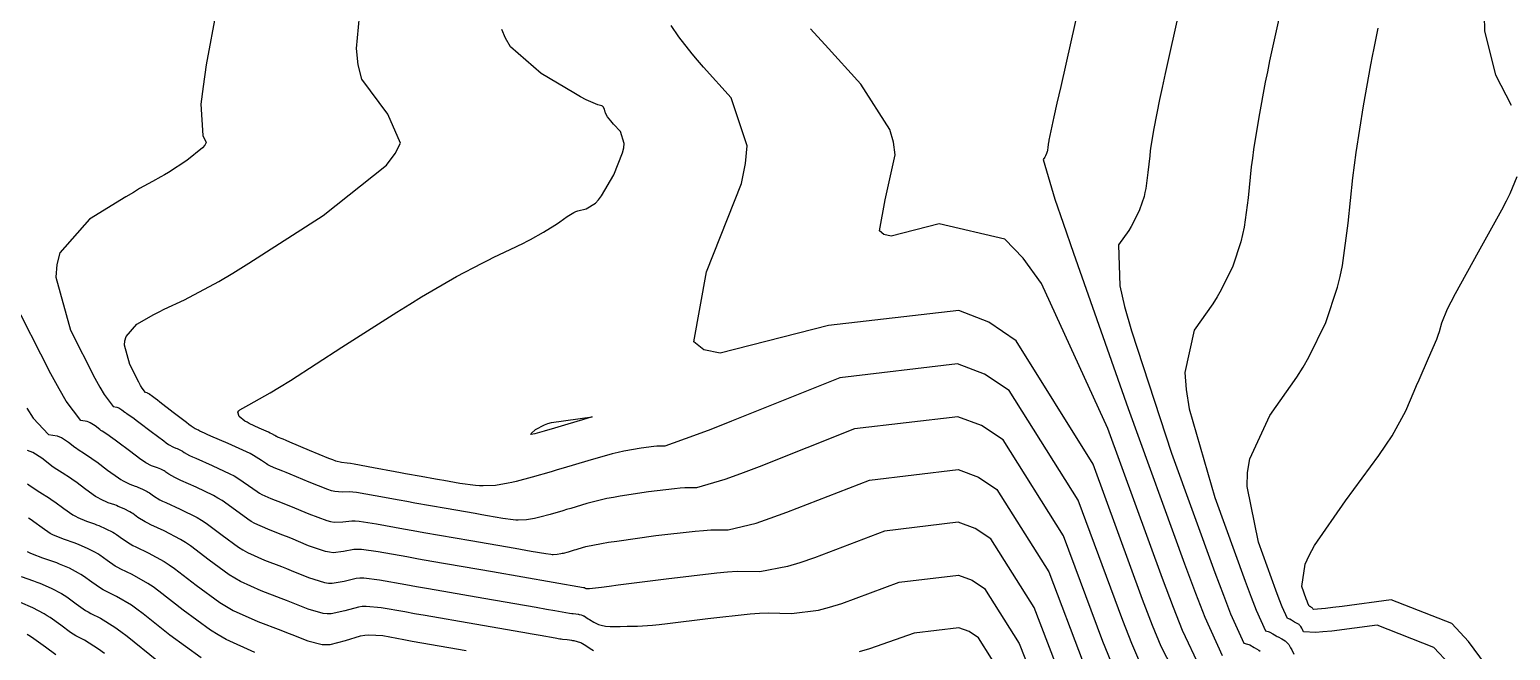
# Model space of a CAD drawing. Header units: metres. Extents: x 837117 to 838479, y 1189012 to 1191015.
# Drawn here: x 837574.9 to 837641.8, y 1190637.1 to 1190665.1 of the extents above; entities that cross this region are included whole.
import ezdxf

# ---------------------------------------------------------------- set-up
doc = ezdxf.new("R2010")
doc.units = ezdxf.units.M
doc.header["$LTSCALE"] = 0.3
doc.layers.add('COTAS 10', color=1, linetype='Continuous')
doc.layers.add('COTAS INT', color=252, linetype='Continuous')

msp = doc.modelspace()

# ---------------------------------------------------------------- linework, layer by layer
at = {"layer": 'COTAS 10'}
for points in [[(837626.799, 1190635.726), (837626.014, 1190637.245), (837625.632, 1190638.188), (837625.178, 1190639.358), (837622.941, 1190645.469), (837619.465, 1190651.047), (837618.23, 1190651.881), (837616.876, 1190652.406), (837611, 1190651.737), (837606.11, 1190650.477), (837605.377, 1190650.631), (837604.914, 1190651.002), (837605.487, 1190654.157), (837607.076, 1190658.146), (837607.254, 1190659.044), (837607.319, 1190659.851), (837606.607, 1190662.017), (837605.36, 1190663.399), (837605.087, 1190663.711), (837604.845, 1190663.993), (837604.234, 1190664.758), (837603.901, 1190665.272)], [(837639.035, 1190636.442), (837638.326, 1190637.198), (837635.774, 1190638.198), (837633.717, 1190637.936), (837633.319, 1190637.896), (837632.996, 1190637.871), (837632.45, 1190637.901), (837632.394, 1190638.014), (837632.379, 1190638.041), (837632.365, 1190638.067), (837632.317, 1190638.145), (837632.261, 1190638.21), (837632.242, 1190638.226), (837632.221, 1190638.242), (837632.133, 1190638.296), (837632.038, 1190638.346), (837631.988, 1190638.374), (837631.905, 1190638.426), (837631.827, 1190638.469), (837631.807, 1190638.478), (837631.787, 1190638.486), (837631.717, 1190638.503), (837631.475, 1190639.037), (837631.346, 1190639.371), (837631.191, 1190639.785), (837630.406, 1190641.952), (837629.902, 1190644.467), (837629.923, 1190645.1), (837630.014, 1190645.706), (837630.924, 1190647.668), (837632.143, 1190649.396), (837632.428, 1190649.856), (837632.691, 1190650.306), (837633.453, 1190651.864), (837633.981, 1190653.467), (837634.097, 1190653.947), (837634.199, 1190654.441), (837634.457, 1190656.354), (837634.668, 1190658.392), (837634.741, 1190658.965), (837634.821, 1190659.542), (837635.159, 1190661.656), (837635.49, 1190663.493), (837635.564, 1190663.896), (837635.632, 1190664.251), (837635.813, 1190665.152)], [(837574.808, 1190648.002), (837575.093, 1190647.55), (837575.781, 1190646.816), (837576.177, 1190646.745), (837576.277, 1190646.711), (837576.373, 1190646.671), (837576.685, 1190646.472), (837576.969, 1190646.246), (837577.047, 1190646.189), (837577.125, 1190646.134), (837577.407, 1190645.952), (837577.738, 1190645.735), (837577.847, 1190645.657), (837577.965, 1190645.572), (837578.454, 1190645.202), (837578.936, 1190644.85), (837579.049, 1190644.776), (837579.153, 1190644.713), (837579.457, 1190644.567), (837579.695, 1190644.485), (837579.758, 1190644.461), (837579.82, 1190644.437), (837580.033, 1190644.346), (837580.232, 1190644.242), (837580.285, 1190644.21), (837580.337, 1190644.177), (837580.519, 1190644.046), (837580.812, 1190643.868), (837580.934, 1190643.805), (837581.074, 1190643.737), (837581.73, 1190643.443), (837582.491, 1190643.061), (837582.698, 1190642.937), (837582.903, 1190642.805), (837583.631, 1190642.263), (837584.359, 1190641.73), (837584.564, 1190641.604), (837584.772, 1190641.487), (837585.534, 1190641.141), (837586.309, 1190640.847), (837586.524, 1190640.763), (837586.739, 1190640.677), (837587.518, 1190640.357), (837588.24, 1190640.132), (837588.42, 1190640.106), (837588.591, 1190640.096), (837589.134, 1190640.191), (837589.674, 1190640.321), (837589.843, 1190640.334), (837590.021, 1190640.336), (837590.732, 1190640.256), (837591.919, 1190640.039), (837592.397, 1190639.955), (837592.939, 1190639.859), (837595.435, 1190639.423), (837597.802, 1190639.013), (837598.263, 1190638.933), (837598.64, 1190638.867), (837599.299, 1190638.752), (837599.409, 1190638.734), (837599.44, 1190638.729), (837599.471, 1190638.725), (837599.584, 1190638.712), (837599.691, 1190638.698), (837599.719, 1190638.694), (837599.744, 1190638.689), (837599.828, 1190638.669), (837599.904, 1190638.641), (837599.925, 1190638.631), (837599.946, 1190638.62), (837600.021, 1190638.573), (837600.123, 1190638.505), (837600.162, 1190638.482), (837600.205, 1190638.456), (837600.397, 1190638.343), (837600.613, 1190638.237), (837600.671, 1190638.215), (837600.728, 1190638.197), (837600.927, 1190638.157), (837601.146, 1190638.145), (837601.216, 1190638.143), (837601.29, 1190638.143), (837601.59, 1190638.148), (837601.909, 1190638.155), (837601.995, 1190638.155), (837602.081, 1190638.156), (837602.381, 1190638.153), (837603.045, 1190638.203), (837603.36, 1190638.237), (837603.732, 1190638.28), (837605.546, 1190638.507), (837607.456, 1190638.713), (837607.887, 1190638.743), (837608.276, 1190638.761), (837609.33, 1190638.728), (837610.55, 1190638.879), (837611.044, 1190639.013), (837611.605, 1190639.187), (837614.196, 1190640.149), (837616.872, 1190640.468), (837617.487, 1190640.236), (837618.047, 1190639.866), (837619.613, 1190637.376), (837620.696, 1190634.633)], [(837599.891, 1190647.478), (837599.225, 1190647.278), (837598.475, 1190647.053), (837598.306, 1190647.003), (837598.154, 1190646.957), (837597.747, 1190646.837), (837597.568, 1190646.815), (837597.56, 1190646.832), (837597.571, 1190646.858), (837597.763, 1190647.036), (837598.178, 1190647.251), (837598.33, 1190647.301), (837598.499, 1190647.347), (837600.323, 1190647.608), (837599.891, 1190647.478)], [(837574.547, 1190640.397), (837575.105, 1190640.205), (837575.252, 1190640.149), (837575.397, 1190640.092), (837575.896, 1190639.878), (837576.363, 1190639.635), (837576.488, 1190639.56), (837576.61, 1190639.482), (837577.037, 1190639.174), (837577.455, 1190638.873), (837577.572, 1190638.799), (837577.691, 1190638.729), (837578.126, 1190638.513), (837578.784, 1190638.109), (837579.043, 1190637.921), (837579.336, 1190637.7), (837580.673, 1190636.629)]]:
    msp.add_lwpolyline(points, dxfattribs=at)
at = {"layer": 'COTAS INT'}
for points in [[(837583.83, 1190668.515), (837582.902, 1190663.503), (837582.76, 1190662.525), (837582.668, 1190661.726), (837582.755, 1190660.317), (837582.896, 1190659.992), (837582.839, 1190659.875), (837582.739, 1190659.746), (837582.032, 1190659.182), (837581.197, 1190658.647), (837581.017, 1190658.536), (837580.86, 1190658.441), (837580.477, 1190658.235), (837579.896, 1190657.912), (837579.615, 1190657.744), (837579.28, 1190657.542), (837577.635, 1190656.527), (837576.295, 1190655.007), (837576.153, 1190654.486), (837576.11, 1190653.921), (837576.78, 1190651.521), (837577.877, 1190649.36), (837578.102, 1190648.946), (837578.293, 1190648.613), (837578.701, 1190648.077), (837578.875, 1190648.046), (837578.919, 1190648.031), (837578.961, 1190648.013), (837579.099, 1190647.925), (837579.224, 1190647.826), (837579.259, 1190647.801), (837579.293, 1190647.776), (837579.417, 1190647.696), (837579.647, 1190647.535), (837579.748, 1190647.46), (837579.865, 1190647.372), (837580.425, 1190646.942), (837580.983, 1190646.519), (837581.099, 1190646.435), (837581.199, 1190646.366), (837581.421, 1190646.235), (837581.531, 1190646.197), (837581.589, 1190646.175), (837581.687, 1190646.133), (837581.779, 1190646.085), (837581.804, 1190646.07), (837581.828, 1190646.055), (837581.912, 1190645.994), (837582.155, 1190645.866), (837582.279, 1190645.808), (837582.428, 1190645.74), (837583.172, 1190645.415), (837583.974, 1190645.041), (837584.16, 1190644.943), (837584.33, 1190644.846), (837584.814, 1190644.516), (837585.201, 1190644.233), (837585.311, 1190644.166), (837585.421, 1190644.104), (837585.827, 1190643.92), (837586.34, 1190643.721), (837586.518, 1190643.649), (837586.712, 1190643.57), (837587.54, 1190643.225), (837588.342, 1190642.931), (837588.518, 1190642.885), (837588.674, 1190642.854), (837589.075, 1190642.866), (837589.473, 1190642.92), (837589.627, 1190642.916), (837589.802, 1190642.902), (837590.593, 1190642.783), (837591.805, 1190642.559), (837592.245, 1190642.481), (837592.729, 1190642.394), (837594.854, 1190642.023), (837596.845, 1190641.677), (837597.58, 1190641.55), (837598.242, 1190641.435), (837598.461, 1190641.405), (837598.517, 1190641.401), (837598.57, 1190641.399), (837598.744, 1190641.407), (837598.92, 1190641.436), (837598.974, 1190641.447), (837599.031, 1190641.46), (837599.257, 1190641.521), (837599.525, 1190641.599), (837599.608, 1190641.624), (837599.695, 1190641.649), (837600.042, 1190641.753), (837600.753, 1190641.897), (837601.069, 1190641.948), (837601.437, 1190642.003), (837603.197, 1190642.244), (837604.974, 1190642.45), (837605.354, 1190642.484), (837605.684, 1190642.507), (837606.469, 1190642.508), (837607.73, 1190642.813), (837608.361, 1190643.028), (837609.114, 1190643.3), (837612.85, 1190644.757), (837616.848, 1190645.233), (837617.767, 1190644.887), (837618.604, 1190644.334), (837620.944, 1190640.613), (837622.489, 1190636.523)], [(837623.76, 1190636.554), (837623.385, 1190637.468), (837621.61, 1190642.232), (837618.882, 1190646.568), (837617.907, 1190647.213), (837616.837, 1190647.615), (837612.177, 1190647.06), (837607.868, 1190645.357), (837607.02, 1190645.035), (837606.321, 1190644.779), (837605.038, 1190644.397), (837604.518, 1190644.397), (837604.299, 1190644.382), (837604.047, 1190644.359), (837602.868, 1190644.223), (837601.595, 1190644.031), (837601.285, 1190643.974), (837600.993, 1190643.916), (837600.089, 1190643.691), (837599.358, 1190643.472), (837599.174, 1190643.418), (837598.999, 1190643.366), (837598.436, 1190643.201), (837597.961, 1190643.074), (837597.841, 1190643.046), (837597.727, 1190643.022), (837597.357, 1190642.961), (837596.99, 1190642.946), (837596.878, 1190642.95), (837596.761, 1190642.958), (837596.299, 1190643.02), (837595.606, 1190643.141), (837595.343, 1190643.187), (837595.049, 1190643.238), (837593.732, 1190643.467), (837592.316, 1190643.716), (837591.96, 1190643.78), (837591.621, 1190643.841), (837590.524, 1190644.046), (837589.692, 1190644.186), (837589.52, 1190644.207), (837589.372, 1190644.22), (837589.045, 1190644.203), (837588.716, 1190644.233), (837588.567, 1190644.275), (837588.393, 1190644.331), (837587.552, 1190644.659), (837586.698, 1190645.016), (837586.515, 1190645.092), (837586.356, 1190645.157), (837585.973, 1190645.309), (837585.746, 1190645.412), (837585.684, 1190645.447), (837585.623, 1190645.484), (837585.406, 1190645.643), (837585.044, 1190645.867), (837584.891, 1190645.946), (837584.715, 1190646.032), (837583.892, 1190646.401), (837583.105, 1190646.742), (837582.951, 1190646.809), (837582.826, 1190646.865), (837582.609, 1190646.969), (837582.573, 1190646.994), (837582.563, 1190647), (837582.553, 1190647.007), (837582.514, 1190647.027), (837582.473, 1190647.044), (837582.449, 1190647.054), (837582.403, 1190647.069), (837582.222, 1190647.193), (837582.125, 1190647.265), (837582.007, 1190647.353), (837581.411, 1190647.811), (837580.816, 1190648.272), (837580.698, 1190648.362), (837580.601, 1190648.436), (837580.422, 1190648.568), (837580.377, 1190648.598), (837580.364, 1190648.607), (837580.352, 1190648.616), (837580.306, 1190648.652), (837580.256, 1190648.684), (837580.24, 1190648.691), (837580.224, 1190648.696), (837580.161, 1190648.707), (837580.012, 1190648.903), (837579.942, 1190649.025), (837579.86, 1190649.176), (837579.459, 1190649.965), (837579.215, 1190650.841), (837579.23, 1190651.047), (837579.282, 1190651.238), (837579.772, 1190651.793), (837580.543, 1190652.235), (837580.772, 1190652.354), (837581.009, 1190652.472), (837581.922, 1190652.886), (837583.466, 1190653.718), (837584.1, 1190654.099), (837584.825, 1190654.545), (837588.189, 1190656.702), (837591.04, 1190658.975), (837591.44, 1190659.495), (837591.672, 1190659.968), (837591.105, 1190661.279), (837589.922, 1190662.86), (837589.766, 1190663.503), (837589.683, 1190664.235), (837590.006, 1190667.619)], [(837622.354, 1190666.433), (837621.482, 1190662.528), (837621.314, 1190661.771), (837621.177, 1190661.155), (837620.947, 1190660.104), (837620.926, 1190659.971), (837620.921, 1190659.935), (837620.917, 1190659.9), (837620.904, 1190659.772), (837620.887, 1190659.653), (837620.881, 1190659.622), (837620.874, 1190659.592), (837620.841, 1190659.492), (837620.793, 1190659.394), (837620.777, 1190659.366), (837620.759, 1190659.337), (837620.683, 1190659.229), (837621.221, 1190657.437), (837621.59, 1190656.346), (837622.056, 1190654.997), (837624.531, 1190647.98), (837627.066, 1190640.979), (837627.569, 1190639.641), (837627.985, 1190638.563), (837628.766, 1190636.837)], [(837626.84, 1190666.006), (837626.199, 1190663.102), (837626.064, 1190662.479), (837625.948, 1190661.935), (837625.685, 1190660.621), (837625.558, 1190659.828), (837625.528, 1190659.612), (837625.501, 1190659.397), (837625.421, 1190658.633), (837625.324, 1190657.915), (837625.286, 1190657.73), (837625.243, 1190657.55), (837625.045, 1190656.949), (837624.759, 1190656.365), (837624.661, 1190656.196), (837624.554, 1190656.024), (837624.097, 1190655.375), (837624.152, 1190653.526), (837624.368, 1190652.597), (837624.671, 1190651.487), (837626.49, 1190645.971), (837628.441, 1190640.581), (837628.828, 1190639.551), (837629.148, 1190638.721), (837629.75, 1190637.392), (837629.923, 1190637.349), (837629.973, 1190637.33), (837630.024, 1190637.308), (837630.217, 1190637.2), (837630.424, 1190637.071), (837630.485, 1190637.036)], [(837631.327, 1190665.579), (837630.915, 1190663.677), (837630.814, 1190663.187), (837630.719, 1190662.714), (837630.422, 1190661.139), (837630.189, 1190659.685), (837630.135, 1190659.289), (837630.084, 1190658.895), (837629.939, 1190657.494), (837629.762, 1190656.178), (837629.691, 1190655.838), (837629.612, 1190655.509), (837629.249, 1190654.407), (837628.725, 1190653.336), (837628.544, 1190653.026), (837628.348, 1190652.71), (837627.511, 1190651.522), (837627.083, 1190649.616), (837627.146, 1190648.849), (837627.286, 1190647.977), (837628.448, 1190643.962), (837629.816, 1190640.183), (837630.087, 1190639.461), (837630.312, 1190638.879), (837630.733, 1190637.948), (837630.855, 1190637.918), (837630.89, 1190637.904), (837630.926, 1190637.888), (837631.061, 1190637.813), (837631.206, 1190637.723), (837631.249, 1190637.698), (837631.293, 1190637.674), (837631.459, 1190637.586), (837631.613, 1190637.493), (837631.649, 1190637.465), (837631.682, 1190637.436), (837631.78, 1190637.324), (837631.863, 1190637.187), (837631.888, 1190637.142), (837631.914, 1190637.094), (837632.012, 1190636.898)], [(837641.832, 1190661.662), (837641.134, 1190663.033), (837640.629, 1190665.04), (837640.615, 1190665.729)], [(837625.049, 1190636.53), (837624.696, 1190637.371), (837624.282, 1190638.413), (837622.276, 1190643.85), (837619.161, 1190648.802), (837618.047, 1190649.538), (837616.825, 1190649.998), (837611.503, 1190649.364), (837606.623, 1190647.413), (837605.679, 1190647.043), (837604.911, 1190646.746), (837603.608, 1190646.287), (837603.351, 1190646.287), (837603.243, 1190646.279), (837603.12, 1190646.268), (837602.539, 1190646.201), (837601.754, 1190646.059), (837601.501, 1190646.001), (837601.232, 1190645.935), (837600.135, 1190645.628), (837599.02, 1190645.295), (837598.741, 1190645.211), (837598.474, 1190645.133), (837597.615, 1190644.881), (837596.89, 1190644.688), (837596.708, 1190644.646), (837596.533, 1190644.608), (837595.969, 1190644.515), (837595.41, 1190644.492), (837595.239, 1190644.499), (837595.06, 1190644.511), (837594.356, 1190644.606), (837593.631, 1190644.733), (837593.44, 1190644.766), (837593.252, 1190644.799), (837592.609, 1190644.911), (837591.903, 1190645.037), (837591.676, 1190645.079), (837591.436, 1190645.123), (837590.455, 1190645.309), (837589.583, 1190645.469), (837589.412, 1190645.498), (837589.271, 1190645.52), (837589.016, 1190645.541), (837588.758, 1190645.612), (837588.616, 1190645.664), (837588.443, 1190645.731), (837587.563, 1190646.093), (837586.684, 1190646.463), (837586.512, 1190646.535), (837586.371, 1190646.594), (837586.12, 1190646.698), (837586.071, 1190646.72), (837586.057, 1190646.728), (837586.044, 1190646.736), (837585.997, 1190646.77), (837585.861, 1190646.843), (837585.792, 1190646.876), (837585.709, 1190646.914), (837585.294, 1190647.096), (837584.848, 1190647.307), (837584.745, 1190647.364), (837584.652, 1190647.42), (837584.391, 1190647.617), (837584.334, 1190647.816), (837584.369, 1190647.873), (837584.427, 1190647.932), (837584.821, 1190648.153), (837585.795, 1190648.689), (837586.218, 1190648.947), (837586.708, 1190649.252), (837589.033, 1190650.748), (837591.505, 1190652.334), (837592.089, 1190652.697), (837592.628, 1190653.026), (837594.208, 1190653.937), (837595.366, 1190654.548), (837595.639, 1190654.688), (837595.891, 1190654.815), (837596.63, 1190655.167), (837597.227, 1190655.45), (837597.39, 1190655.534), (837597.551, 1190655.619), (837598.126, 1190655.947), (837598.636, 1190656.263), (837598.757, 1190656.342), (837598.869, 1190656.418), (837599.202, 1190656.658), (837599.5, 1190656.84), (837599.59, 1190656.879), (837599.684, 1190656.912), (837600.052, 1190656.993), (837600.481, 1190657.257), (837600.614, 1190657.406), (837600.752, 1190657.589), (837601.301, 1190658.527), (837601.705, 1190659.53), (837601.751, 1190659.754), (837601.77, 1190659.955), (837601.602, 1190660.489), (837601.299, 1190660.824), (837601.233, 1190660.9), (837601.175, 1190660.968), (837601.026, 1190661.153), (837600.945, 1190661.29), (837600.928, 1190661.327), (837600.914, 1190661.364), (837600.884, 1190661.496), (837600.83, 1190661.607), (837600.802, 1190661.63), (837600.767, 1190661.65), (837600.59, 1190661.694), (837600.064, 1190661.925), (837599.809, 1190662.062), (837599.506, 1190662.23), (837598.019, 1190663.103), (837596.644, 1190664.315), (837596.412, 1190664.697), (837596.245, 1190665.1)], [(837627.782, 1190636.281), (837626.98, 1190637.959), (837626.568, 1190639.005), (837626.074, 1190640.303), (837623.607, 1190647.087), (837620.614, 1190653.631), (837619.788, 1190654.778), (837618.964, 1190655.635), (837616, 1190656.327), (837613.827, 1190655.768), (837613.501, 1190655.836), (837613.295, 1190656.001), (837613.55, 1190657.403), (837614.012, 1190659.442), (837613.937, 1190660.008), (837613.774, 1190660.576), (837612.454, 1190662.63), (837610.842, 1190664.397), (837610.495, 1190664.782), (837610.192, 1190665.123)], [(837640.659, 1190636.431), (837639.897, 1190637.466), (837639.135, 1190638.278), (837636.396, 1190639.352), (837634.196, 1190639.05), (837633.775, 1190638.996), (837633.436, 1190638.953), (837632.889, 1190638.904), (837632.874, 1190638.933), (837632.871, 1190638.94), (837632.867, 1190638.946), (837632.855, 1190638.967), (837632.84, 1190638.983), (837632.835, 1190638.987), (837632.83, 1190638.992), (837632.807, 1190639.005), (837632.783, 1190639.018), (837632.776, 1190639.022), (837632.77, 1190639.025), (837632.749, 1190639.039), (837632.729, 1190639.05), (837632.719, 1190639.054), (837632.701, 1190639.058), (837632.639, 1190639.195), (837632.606, 1190639.281), (837632.566, 1190639.387), (837632.364, 1190639.943), (837632.517, 1190640.957), (837632.701, 1190641.352), (837632.945, 1190641.796), (837634.338, 1190643.814), (837635.847, 1190645.862), (837636.165, 1190646.326), (837636.44, 1190646.745), (837637.069, 1190647.885), (837637.437, 1190648.765), (837637.547, 1190649.02), (837637.659, 1190649.28), (837638.092, 1190650.26), (837638.459, 1190651.118), (837638.53, 1190651.302), (837638.588, 1190651.463), (837638.687, 1190651.847), (837638.949, 1190652.48), (837639.11, 1190652.797), (837639.309, 1190653.175), (837640.345, 1190655.052), (837641.395, 1190656.959), (837641.602, 1190657.356), (837641.774, 1190657.696), (837642.093, 1190658.452)], [(837621.593, 1190635.578), (837620.279, 1190638.995), (837618.325, 1190642.1), (837617.627, 1190642.562), (837616.86, 1190642.85), (837613.523, 1190642.453), (837610.36, 1190641.244), (837609.702, 1190641.021), (837609.14, 1190640.846), (837607.899, 1190640.618), (837606.873, 1190640.62), (837606.445, 1190640.591), (837605.956, 1190640.548), (837603.672, 1190640.285), (837601.505, 1190640.004), (837601.089, 1190639.951), (837600.753, 1190639.908), (837600.207, 1190639.84), (837600.166, 1190639.84), (837600.138, 1190639.839), (837600.099, 1190639.839), (837600.08, 1190639.84), (837600.063, 1190639.844), (837600.058, 1190639.845), (837600.053, 1190639.847), (837600.034, 1190639.856), (837600.018, 1190639.866), (837600.014, 1190639.868), (837600.002, 1190639.876), (837599.995, 1190639.88), (837599.994, 1190639.881), (837599.992, 1190639.882), (837599.985, 1190639.885), (837599.978, 1190639.886), (837599.976, 1190639.887), (837599.973, 1190639.887), (837599.964, 1190639.888), (837599.954, 1190639.889), (837599.951, 1190639.89), (837599.949, 1190639.89), (837599.939, 1190639.892), (837595.832, 1190640.604), (837593.089, 1190641.083), (837592.493, 1190641.188), (837591.967, 1190641.281), (837590.662, 1190641.52), (837589.911, 1190641.619), (837589.735, 1190641.625), (837589.573, 1190641.621), (837589.104, 1190641.528), (837588.632, 1190641.475), (837588.469, 1190641.495), (837588.291, 1190641.532), (837587.529, 1190641.791), (837586.725, 1190642.124), (837586.521, 1190642.206), (837586.324, 1190642.284), (837585.68, 1190642.53), (837585.096, 1190642.795), (837584.938, 1190642.885), (837584.78, 1190642.982), (837584.223, 1190643.39), (837583.617, 1190643.825), (837583.429, 1190643.94), (837583.233, 1190644.051), (837582.451, 1190644.429), (837581.751, 1190644.739), (837581.607, 1190644.807), (837581.483, 1190644.867), (837581.216, 1190645.02), (837581.083, 1190645.116), (837581.044, 1190645.14), (837581.006, 1190645.164), (837580.86, 1190645.239), (837580.704, 1190645.306), (837580.659, 1190645.324), (837580.613, 1190645.341), (837580.439, 1190645.401), (837580.176, 1190645.539), (837580.074, 1190645.606), (837579.959, 1190645.685), (837579.439, 1190646.072), (837578.915, 1190646.472), (837578.798, 1190646.559), (837578.692, 1190646.635), (837578.412, 1190646.824), (837578.209, 1190646.955), (837578.153, 1190646.995), (837578.096, 1190647.036), (837577.892, 1190647.199), (837577.667, 1190647.342), (837577.598, 1190647.371), (837577.526, 1190647.396), (837577.241, 1190647.447), (837576.574, 1190648.323), (837576.262, 1190648.868), (837575.893, 1190649.544), (837574.101, 1190653.077)], [(837600.392, 1190637.045), (837600.31, 1190637.095), (837600.236, 1190637.141), (837600.039, 1190637.27), (837599.897, 1190637.359), (837599.857, 1190637.38), (837599.817, 1190637.399), (837599.672, 1190637.453), (837599.511, 1190637.492), (837599.461, 1190637.501), (837599.41, 1190637.51), (837599.205, 1190637.536), (837598.988, 1190637.561), (837598.928, 1190637.569), (837598.869, 1190637.578), (837598.659, 1190637.612), (837597.977, 1190637.732), (837597.62, 1190637.794), (837597.191, 1190637.869), (837595.037, 1190638.243), (837592.789, 1190638.635), (837592.301, 1190638.721), (837591.87, 1190638.798), (837590.801, 1190638.993), (837590.13, 1190639.052), (837589.951, 1190639.042), (837589.775, 1190639.022), (837589.163, 1190638.853), (837588.549, 1190638.717), (837588.371, 1190638.716), (837588.189, 1190638.732), (837587.506, 1190638.923), (837586.753, 1190639.231), (837586.527, 1190639.32), (837586.293, 1190639.411), (837585.388, 1190639.752), (837584.447, 1190640.179), (837584.191, 1190640.323), (837583.938, 1190640.479), (837583.039, 1190641.136), (837582.19, 1190641.784), (837581.967, 1190641.933), (837581.75, 1190642.07), (837581.009, 1190642.457), (837580.398, 1190642.736), (837580.262, 1190642.804), (837580.14, 1190642.869), (837579.823, 1190643.071), (837579.592, 1190643.238), (837579.526, 1190643.28), (837579.458, 1190643.321), (837579.205, 1190643.452), (837578.935, 1190643.568), (837578.857, 1190643.599), (837578.777, 1190643.629), (837578.475, 1190643.733), (837578.13, 1190643.886), (837578.024, 1190643.947), (837577.912, 1190644.016), (837577.468, 1190644.333), (837577.014, 1190644.672), (837576.897, 1190644.755), (837576.783, 1190644.834), (837576.401, 1190645.079), (837576.041, 1190645.312), (837575.941, 1190645.383), (837575.841, 1190645.457), (837575.478, 1190645.745), (837575.079, 1190645.999), (837574.956, 1190646.051), (837574.828, 1190646.095)], [(837574.836, 1190644.577), (837574.958, 1190644.491), (837575.396, 1190644.207), (837575.829, 1190643.934), (837575.947, 1190643.854), (837576.064, 1190643.772), (837576.482, 1190643.463), (837576.888, 1190643.182), (837576.999, 1190643.117), (837577.108, 1190643.059), (837577.493, 1190642.899), (837577.859, 1190642.773), (837577.956, 1190642.736), (837578.051, 1190642.699), (837578.378, 1190642.558), (837578.684, 1190642.399), (837578.766, 1190642.35), (837578.847, 1190642.299), (837579.126, 1190642.097), (837579.469, 1190641.87), (837579.589, 1190641.803), (837579.721, 1190641.734), (837580.288, 1190641.471), (837581.008, 1190641.08), (837581.236, 1190640.93), (837581.477, 1190640.763), (837582.448, 1190640.009), (837583.516, 1190639.227), (837583.818, 1190639.042), (837584.122, 1190638.87), (837585.241, 1190638.363), (837586.278, 1190637.974), (837586.53, 1190637.877), (837586.766, 1190637.785), (837587.495, 1190637.489), (837588.138, 1190637.332), (837588.321, 1190637.326), (837588.507, 1190637.337), (837589.193, 1190637.515), (837589.876, 1190637.722), (837590.059, 1190637.751), (837590.24, 1190637.769), (837590.87, 1190637.73), (837591.822, 1190637.556), (837592.205, 1190637.488), (837592.639, 1190637.411), (837594.64, 1190637.062)], [(837585.095, 1190636.974), (837583.797, 1190637.562), (837583.445, 1190637.761), (837583.095, 1190637.976), (837581.856, 1190638.882), (837580.763, 1190639.742), (837580.505, 1190639.927), (837580.267, 1190640.09), (837579.567, 1190640.485), (837579.044, 1190640.732), (837578.917, 1190640.801), (837578.798, 1190640.871), (837578.43, 1190641.123), (837578.101, 1190641.36), (837578.007, 1190641.42), (837577.911, 1190641.478), (837577.551, 1190641.665), (837577.166, 1190641.83), (837577.055, 1190641.874), (837576.941, 1190641.917), (837576.511, 1190642.065), (837576.085, 1190642.233), (837575.973, 1190642.288), (837575.865, 1190642.347), (837575.496, 1190642.594), (837575.114, 1190642.872), (837574.996, 1190642.952), (837574.874, 1190643.033)], [(837582.674, 1190636.724), (837581.265, 1190637.756), (837580.05, 1190638.721), (837579.774, 1190638.924), (837579.525, 1190639.099), (837578.846, 1190639.499), (837578.368, 1190639.731), (837578.245, 1190639.8), (837578.126, 1190639.872), (837577.733, 1190640.149), (837577.356, 1190640.421), (837577.247, 1190640.49), (837577.137, 1190640.556), (837576.724, 1190640.771), (837576.282, 1190640.961), (837576.154, 1190641.011), (837576.023, 1190641.061), (837575.529, 1190641.231), (837575.062, 1190641.406), (837574.948, 1190641.459), (837574.841, 1190641.513)], [(837578.312, 1190636.918), (837578.043, 1190637.119), (837577.405, 1190637.527), (837577.014, 1190637.728), (837576.9, 1190637.797), (837576.783, 1190637.873), (837576.34, 1190638.2), (837575.865, 1190638.543), (837575.728, 1190638.63), (837575.59, 1190638.713), (837575.069, 1190638.984), (837574.513, 1190639.223)], [(837618.947, 1190635.758), (837617.768, 1190637.632), (837617.347, 1190637.911), (837616.884, 1190638.085), (837614.87, 1190637.845), (837612.851, 1190637.131), (837612.385, 1190637.006)], [(837574.816, 1190637.792), (837574.969, 1190637.7), (837575.12, 1190637.604), (837575.644, 1190637.226), (837576.112, 1190636.874)]]:
    msp.add_lwpolyline(points, dxfattribs=at)

doc.saveas('drawing.dxf')
